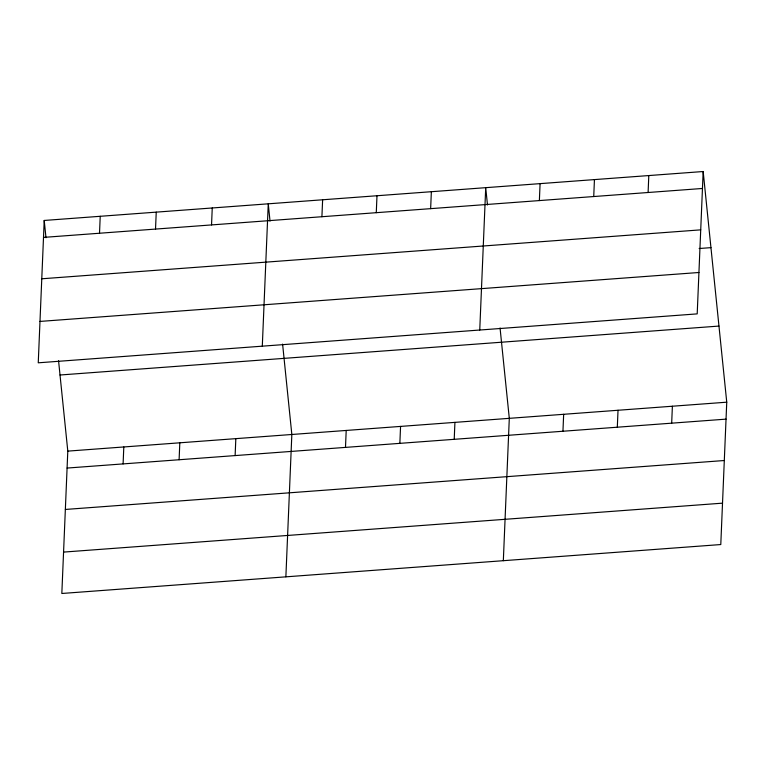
<?xml version="1.0" encoding="UTF-8"?>
<svg xmlns="http://www.w3.org/2000/svg" width="765" height="765" viewBox="0 0 765 765"><rect width="100%" height="100%" fill="white"/><g stroke="black" fill="none" stroke-linecap="round" stroke-linejoin="round"><path stroke-width="1.15" d="M44.217 220.454L38.25 362.811L697.202 313.88L703.169 171.523L44.217 220.454L45.986 237.752M58.561 360.745L67.798 451.12L61.831 593.477L720.783 544.546L726.75 402.189L703.169 171.523M99.517 233.239L100.225 216.294M123.098 463.906L123.806 446.961M155.524 229.079L156.242 212.135M179.106 459.746L179.813 442.801M211.542 224.92L212.249 207.975M235.123 455.586L235.83 438.641M262.299 346.172L268.257 203.815L270.026 221.114M285.871 576.839L291.838 434.482L282.601 344.107M321.912 216.725L322.629 199.78M345.493 447.391L346.201 430.446M376.275 212.689L376.992 195.744M399.856 443.356L400.564 426.411M430.647 208.654L431.355 191.709M454.219 439.32L454.926 422.376M479.751 330.031L485.718 187.674L487.487 204.972M503.332 560.697L509.299 418.34L500.052 327.955M539.373 200.573L540.08 183.629M562.944 431.24L563.662 414.295M593.736 196.538L594.443 179.593M617.317 427.205L618.024 410.26M648.098 192.503L648.806 175.558M671.68 423.169L672.387 406.225M43.509 237.399L702.461 188.467M41.769 278.785L700.73 229.854M699.134 248.52L710.953 247.64M39.981 321.424L698.942 272.493M60.014 375.003L718.966 326.072M67.798 451.12L726.75 402.189M67.081 468.065L726.042 419.134M65.35 509.452L724.302 460.52M63.562 552.091L722.514 503.16"/></g></svg>
